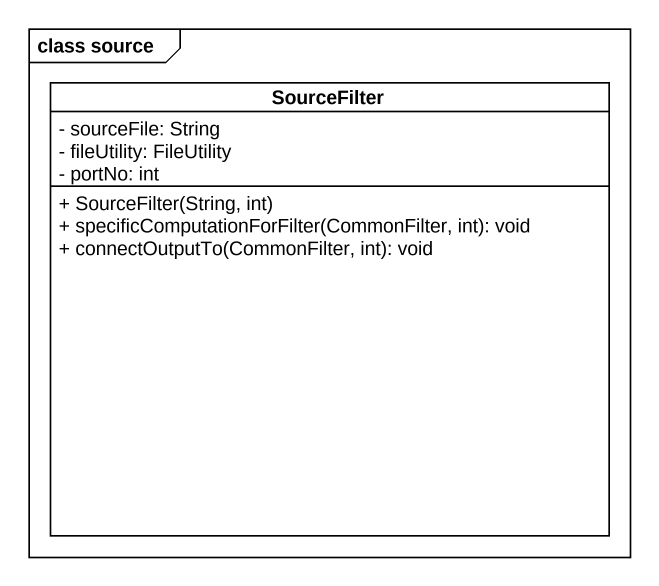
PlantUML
@startuml
mainframe class source
hide circle
hide empty members
skinparam classAttributeIconSize 0
class SourceFilter {
  - sourceFile: String
  - fileUtility: FileUtility
  - portNo: int
  + SourceFilter(String, int)
  + specificComputationForFilter(CommonFilter, int): void
  + connectOutputTo(CommonFilter, int): void
}
@enduml
